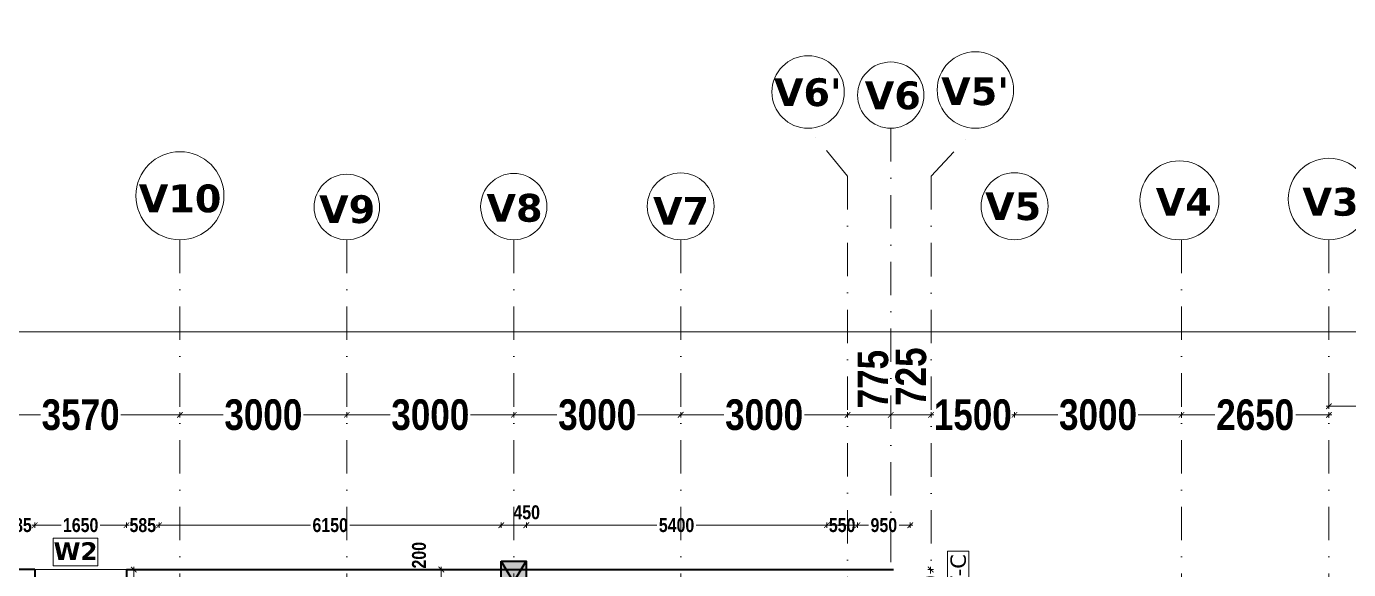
# Model space of a CAD drawing. Header units: millimetres. Extents: x -3092155 to 4513934, y -12317808 to 1850003.
# Drawn here: x -403093 to -379332, y -5663426 to -5653666 of the extents above; entities that cross this region are included whole.
import ezdxf

# ---------------------------------------------------------------- set-up
doc = ezdxf.new("R2010")
doc.units = ezdxf.units.MM
doc.header["$LTSCALE"] = 2
doc.header["$MEASUREMENT"] = 0
doc.header["$PDMODE"] = 34
doc.header["$PDSIZE"] = 500
doc.linetypes.add('DASHDOT', pattern=[1, 0.5, -0.25, 0, -0.25])
for name, color, linetype, lineweight in [('coloumn', 10, 'Continuous', 35), ('cornice', 12, 'Continuous', 25), ('D DIM', 250, 'Continuous', 9), ('DUCT', 37, 'Continuous', 35), ('GRID', 251, 'DASHDOT', 5), ('SILL', 74, 'Continuous', 9), ('ST TEXT', 251, 'DASHDOT', 5), ('W2', 162, 'Continuous', 5)]:
    doc.layers.add(name, color=color, linetype=linetype, lineweight=lineweight)
doc.layers.add('duct text', color=7, linetype='Continuous', lineweight=5, true_color=0x30182a)
doc.styles.add('COLOUMNN DIM', font='ARIALNB.TTF', dxfattribs={"height": 550})
doc.styles.add('INNER DIM', font='ARIALNB.TTF', dxfattribs={"height": 250})
doc.styles.add('style2', font='verdana.ttf')
doc.dimstyles.new('external final', dxfattribs={"dimscale": 0, "dimtxt": 250, "dimasz": 100, "dimexe": 50, "dimexo": 50, "dimgap": 50, "dimtad": 0, "dimdec": 0, "dimzin": 0, "dimdsep": 46, "dimtxsty": 'INNER DIM', "dimblk": 'ARCHTICK', "dimcen": 100, "dimdle": 50, "dimclrd": 256, "dimclre": 256, "dimclrt": 256, "dimadec": 0, "dimazin": 0, "dimtfac": 1, "dimtdec": 0, "dimtix": 1, "dimtmove": 1, "dimatfit": 3, "dimfxl": 50, "dimfxlon": 1, "dimtolj": 1, "dimtzin": 0, "dimlwd": -1, "dimlwe": -1, "dimarcsym": 1})
doc.dimstyles.new('INNER DIM', dxfattribs={"dimscale": 0, "dimtxt": 250, "dimasz": 100, "dimexe": 50, "dimexo": 50, "dimgap": 50, "dimtad": 0, "dimdec": 0, "dimzin": 0, "dimdsep": 46, "dimtxsty": 'INNER DIM', "dimblk": 'ARCHTICK', "dimcen": 100, "dimdle": 50, "dimclrd": 256, "dimclre": 256, "dimclrt": 256, "dimadec": 0, "dimazin": 0, "dimtfac": 1, "dimtdec": 0, "dimtix": 1, "dimtmove": 2, "dimatfit": 3, "dimfxl": 50, "dimfxlon": 1, "dimtolj": 1, "dimtzin": 0, "dimlwd": -1, "dimlwe": -1, "dimarcsym": 1})

# ---------------------------------------------------------------- blocks, each defined once
blk = doc.blocks.new('*D44')
at = {"layer": 'D DIM', "ltscale": 100, "transparency": 16777216}
for p, q in [((-403529, -5662679), (-403529, -5662579)), ((-403529, -5662629), (-403515, -5662629)), ((-402944, -5662629), (-402958, -5662629)), ((-402944, -5662679), (-402944, -5662579))]:
    blk.add_line(p, q, dxfattribs=at)
at = {"layer": 'Defpoints', "color": 0, "lineweight": 50, "ltscale": 100, "transparency": 16777216}
for p in [(-402944, -5662629), (-403529, -5663126), (-402944, -5663426)]:
    blk.add_point(p, dxfattribs=at)
at = {"layer": 'D DIM', "ltscale": 100, "transparency": 16777216, "insert": (-403236, -5662629), "char_height": 250, "attachment_point": 5, "style": 'INNER DIM'}
blk.add_mtext('\\A1;585', dxfattribs=at)
blk = doc.blocks.new('_ArchTick')
at = {"color": 0, "linetype": 'ByBlock', "const_width": 0.15}
blk.add_lwpolyline([(-0.5, -0.5), (0.5, 0.5)], dxfattribs=at)
blk = doc.blocks.new('*D45')
at = {"layer": 'D DIM', "ltscale": 100, "transparency": 16777216}
for p, q in [((-402994, -5662629), (-402469, -5662629)), ((-402944, -5662679), (-402944, -5662579)), ((-401244, -5662629), (-401769, -5662629)), ((-401294, -5662679), (-401294, -5662579))]:
    blk.add_line(p, q, dxfattribs=at)
at = {"layer": 'Defpoints', "color": 0, "lineweight": 50, "ltscale": 100, "transparency": 16777216}
for p in [(-401294, -5662629), (-402944, -5663426), (-401294, -5663426)]:
    blk.add_point(p, dxfattribs=at)
at = {"layer": 'D DIM', "ltscale": 100, "transparency": 16777216, "xscale": 100, "yscale": 100, "zscale": 100, "rotation": 180}
blk.add_blockref('_ArchTick', (-402944, -5662629), dxfattribs=at)
at = {"layer": 'D DIM', "ltscale": 100, "transparency": 16777216, "xscale": 100, "yscale": 100, "zscale": 100}
blk.add_blockref('_ArchTick', (-401294, -5662629), dxfattribs=at)
at = {"layer": 'D DIM', "ltscale": 100, "transparency": 16777216, "insert": (-402119, -5662629), "char_height": 250, "attachment_point": 5, "style": 'INNER DIM'}
blk.add_mtext('\\A1;1650', dxfattribs=at)
blk = doc.blocks.new('*D46')
at = {"layer": 'D DIM', "ltscale": 100, "transparency": 16777216}
for p, q in [((-401294, -5662679), (-401294, -5662579)), ((-401294, -5662629), (-401280, -5662629)), ((-400709, -5662629), (-400724, -5662629)), ((-400709, -5662679), (-400709, -5662579))]:
    blk.add_line(p, q, dxfattribs=at)
at = {"layer": 'Defpoints', "color": 0, "lineweight": 50, "ltscale": 100, "transparency": 16777216}
for p in [(-400709, -5662629), (-401294, -5663426), (-400709, -5663426)]:
    blk.add_point(p, dxfattribs=at)
at = {"layer": 'D DIM', "ltscale": 100, "transparency": 16777216, "insert": (-401002, -5662629), "char_height": 250, "attachment_point": 5, "style": 'INNER DIM'}
blk.add_mtext('\\A1;585', dxfattribs=at)
blk = doc.blocks.new('*D174')
at = {"layer": 'D DIM', "ltscale": 100, "transparency": 16777216}
for p, q in [((-400759, -5662629), (-397990, -5662629)), ((-400709, -5662679), (-400709, -5662579)), ((-394509, -5662629), (-397279, -5662629)), ((-394559, -5662679), (-394559, -5662579))]:
    blk.add_line(p, q, dxfattribs=at)
at = {"layer": 'Defpoints', "color": 0, "lineweight": 50, "ltscale": 100, "transparency": 16777216}
for p in [(-394559, -5662629), (-400709, -5663426), (-394559, -5663426)]:
    blk.add_point(p, dxfattribs=at)
at = {"layer": 'D DIM', "ltscale": 100, "transparency": 16777216, "xscale": 100, "yscale": 100, "zscale": 100, "rotation": 180}
blk.add_blockref('_ArchTick', (-400709, -5662629), dxfattribs=at)
at = {"layer": 'D DIM', "ltscale": 100, "transparency": 16777216, "xscale": 100, "yscale": 100, "zscale": 100}
blk.add_blockref('_ArchTick', (-394559, -5662629), dxfattribs=at)
at = {"layer": 'D DIM', "ltscale": 100, "transparency": 16777216, "insert": (-397634, -5662629), "char_height": 250, "attachment_point": 5, "style": 'INNER DIM'}
blk.add_mtext('\\A1;6150', dxfattribs=at)
blk = doc.blocks.new('*D175')
at = {"layer": 'D DIM', "ltscale": 100, "transparency": 16777216}
for p, q in [((-394609, -5662629), (-394059, -5662629)), ((-394559, -5662679), (-394559, -5662579)), ((-394109, -5662679), (-394109, -5662579))]:
    blk.add_line(p, q, dxfattribs=at)
at = {"layer": 'Defpoints', "color": 0, "lineweight": 50, "ltscale": 100, "transparency": 16777216}
for p in [(-394109, -5662629), (-394109, -5663276), (-394559, -5663426)]:
    blk.add_point(p, dxfattribs=at)
at = {"layer": 'D DIM', "ltscale": 100, "transparency": 16777216, "xscale": 100, "yscale": 100, "zscale": 100, "rotation": 180}
blk.add_blockref('_ArchTick', (-394559, -5662629), dxfattribs=at)
at = {"layer": 'D DIM', "ltscale": 100, "transparency": 16777216, "xscale": 100, "yscale": 100, "zscale": 100}
blk.add_blockref('_ArchTick', (-394109, -5662629), dxfattribs=at)
at = {"layer": 'D DIM', "ltscale": 100, "transparency": 16777216, "insert": (-394103, -5662399), "char_height": 250, "attachment_point": 5, "style": 'INNER DIM'}
blk.add_mtext('\\A1;450', dxfattribs=at)
blk = doc.blocks.new('*D176')
at = {"layer": 'D DIM', "ltscale": 100, "transparency": 16777216}
for p, q in [((-394159, -5662629), (-391764, -5662629)), ((-394109, -5662679), (-394109, -5662579)), ((-388659, -5662629), (-391054, -5662629)), ((-388709, -5662679), (-388709, -5662579))]:
    blk.add_line(p, q, dxfattribs=at)
at = {"layer": 'Defpoints', "color": 0, "lineweight": 50, "ltscale": 100, "transparency": 16777216}
for p in [(-388709, -5662629), (-394109, -5663276), (-388709, -5663426)]:
    blk.add_point(p, dxfattribs=at)
at = {"layer": 'D DIM', "ltscale": 100, "transparency": 16777216, "xscale": 100, "yscale": 100, "zscale": 100, "rotation": 180}
blk.add_blockref('_ArchTick', (-394109, -5662629), dxfattribs=at)
at = {"layer": 'D DIM', "ltscale": 100, "transparency": 16777216, "xscale": 100, "yscale": 100, "zscale": 100}
blk.add_blockref('_ArchTick', (-388709, -5662629), dxfattribs=at)
at = {"layer": 'D DIM', "ltscale": 100, "transparency": 16777216, "insert": (-391409, -5662629), "char_height": 250, "attachment_point": 5, "style": 'INNER DIM'}
blk.add_mtext('\\A1;5400', dxfattribs=at)
blk = doc.blocks.new('*D177')
at = {"layer": 'D DIM', "ltscale": 100, "transparency": 16777216}
for p, q in [((-388709, -5662679), (-388709, -5662579)), ((-388709, -5662629), (-388159, -5662629)), ((-388159, -5662679), (-388159, -5662579))]:
    blk.add_line(p, q, dxfattribs=at)
at = {"layer": 'Defpoints', "color": 0, "lineweight": 50, "ltscale": 100, "transparency": 16777216}
for p in [(-388159, -5662629), (-388709, -5663426), (-388159, -5663376)]:
    blk.add_point(p, dxfattribs=at)
at = {"layer": 'D DIM', "ltscale": 100, "transparency": 16777216, "insert": (-388434, -5662629), "char_height": 250, "attachment_point": 5, "style": 'INNER DIM'}
blk.add_mtext('\\A1;550', dxfattribs=at)
blk = doc.blocks.new('*D730')
at = {"layer": 'D DIM', "ltscale": 100, "transparency": 16777216}
for p, q in [((1049, 411), (-438739, 411)), ((-438689, 361), (-438689, 461)), ((999, 361), (999, 461))]:
    blk.add_line(p, q, dxfattribs=at)
at = {"layer": 'Defpoints', "color": 0, "lineweight": 50, "ltscale": 100, "transparency": 16777216}
for p in [(-438689, 411), (999, 0), (-438689, -5723126)]:
    blk.add_point(p, dxfattribs=at)
at = {"layer": 'D DIM', "ltscale": 100, "transparency": 16777216, "xscale": 100, "yscale": 100, "zscale": 100, "rotation": 180}
blk.add_blockref('_ArchTick', (-438689, 411), dxfattribs=at)
at = {"layer": 'D DIM', "ltscale": 100, "transparency": 16777216, "xscale": 100, "yscale": 100, "zscale": 100}
blk.add_blockref('_ArchTick', (999, 411), dxfattribs=at)
at = {"layer": 'D DIM', "ltscale": 100, "transparency": 16777216, "insert": (1326, 835), "char_height": 250, "attachment_point": 5, "style": 'INNER DIM'}
blk.add_mtext('\\A1;439688', dxfattribs=at)
blk = doc.blocks.new('*D322')
at = {"layer": 'D DIM', "ltscale": 100, "transparency": 16777216}
for p, q in [((-395587, -5663426), (-395687, -5663426)), ((-395637, -5663376), (-395637, -5663676)), ((-395587, -5663626), (-395687, -5663626))]:
    blk.add_line(p, q, dxfattribs=at)
at = {"layer": 'Defpoints', "color": 0, "lineweight": 50, "ltscale": 100, "transparency": 16777216}
for p in [(-395306, -5663426), (-395637, -5663626), (-395306, -5663626)]:
    blk.add_point(p, dxfattribs=at)
at = {"layer": 'D DIM', "ltscale": 100, "transparency": 16777216, "xscale": 100, "yscale": 100, "zscale": 100}
for p, rotation in [((-395637, -5663426), 90), ((-395637, -5663626), 270)]:
    blk.add_blockref('_ArchTick', p, dxfattribs=dict(at, rotation=rotation))
at = {"layer": 'D DIM', "ltscale": 100, "transparency": 16777216, "insert": (-396037, -5663169), "char_height": 250, "attachment_point": 5, "rotation": 90, "style": 'INNER DIM'}
blk.add_mtext('\\A1;200', dxfattribs=at)
blk = doc.blocks.new('*D341')
at = {"layer": 'D DIM', "ltscale": 100, "transparency": 16777216}
for p, q in [((-401114, -5663426), (-401214, -5663426)), ((-401164, -5663376), (-401164, -5663676)), ((-401164, -5663626), (-401214, -5663626))]:
    blk.add_line(p, q, dxfattribs=at)
at = {"layer": 'Defpoints', "color": 0, "lineweight": 50, "ltscale": 100, "transparency": 16777216}
for p in [(-400709, -5663426), (-401164, -5663626), (-401164, -5663626)]:
    blk.add_point(p, dxfattribs=at)
at = {"layer": 'D DIM', "ltscale": 100, "transparency": 16777216, "xscale": 100, "yscale": 100, "zscale": 100}
for p, rotation in [((-401164, -5663426), 90), ((-401164, -5663626), 270)]:
    blk.add_blockref('_ArchTick', p, dxfattribs=dict(at, rotation=rotation))
at = {"layer": 'D DIM', "ltscale": 100, "transparency": 16777216, "insert": (-401781, -5663915), "char_height": 250, "attachment_point": 5, "rotation": 90, "style": 'INNER DIM'}
blk.add_mtext('\\A1;200', dxfattribs=at)
blk = doc.blocks.new('*D385')
at = {"layer": 'D DIM', "ltscale": 100, "transparency": 16777216}
for p, q in [((-386893, -5663426), (-386793, -5663426)), ((-386843, -5663376), (-386843, -5663500)), ((-386843, -5664176), (-386843, -5664052)), ((-386893, -5664126), (-386793, -5664126))]:
    blk.add_line(p, q, dxfattribs=at)
at = {"layer": 'Defpoints', "color": 0, "lineweight": 50, "ltscale": 100, "transparency": 16777216}
for p in [(-387509, -5663426), (-387509, -5664126), (-386843, -5664126)]:
    blk.add_point(p, dxfattribs=at)
at = {"layer": 'D DIM', "ltscale": 100, "transparency": 16777216, "xscale": 100, "yscale": 100, "zscale": 100}
for p, rotation in [((-386843, -5663426), 90), ((-386843, -5664126), 270)]:
    blk.add_blockref('_ArchTick', p, dxfattribs=dict(at, rotation=rotation))
at = {"layer": 'D DIM', "ltscale": 100, "transparency": 16777216, "insert": (-386843, -5663776), "char_height": 250, "attachment_point": 5, "rotation": 90, "style": 'INNER DIM'}
blk.add_mtext('\\A1;700', dxfattribs=at)
blk = doc.blocks.new('*D913')
at = {"layer": 'D DIM', "ltscale": 100, "transparency": 16777216}
for p, q in [((-388209, -5662629), (-387962, -5662629)), ((-388159, -5662679), (-388159, -5662579)), ((-387160, -5662629), (-387407, -5662629)), ((-387210, -5662679), (-387210, -5662579))]:
    blk.add_line(p, q, dxfattribs=at)
at = {"layer": 'Defpoints', "color": 0, "lineweight": 50, "ltscale": 100, "transparency": 16777216}
for p in [(-387210, -5662629), (-388159, -5663376), (-387210, -5663726)]:
    blk.add_point(p, dxfattribs=at)
at = {"layer": 'D DIM', "ltscale": 100, "transparency": 16777216, "xscale": 100, "yscale": 100, "zscale": 100, "rotation": 180}
blk.add_blockref('_ArchTick', (-388159, -5662629), dxfattribs=at)
at = {"layer": 'D DIM', "ltscale": 100, "transparency": 16777216, "xscale": 100, "yscale": 100, "zscale": 100}
blk.add_blockref('_ArchTick', (-387210, -5662629), dxfattribs=at)
at = {"layer": 'D DIM', "ltscale": 100, "transparency": 16777216, "insert": (-387684, -5662629), "char_height": 250, "attachment_point": 5, "style": 'INNER DIM'}
blk.add_mtext('\\A1;950', dxfattribs=at)
blk = doc.blocks.new('*D967')
at = {"layer": 'D DIM', "ltscale": 100, "transparency": 16777216}
for p, q in [((-403955, -5660646), (-402843, -5660646)), ((-403905, -5660696), (-403905, -5660596)), ((-400285, -5660646), (-401396, -5660646)), ((-400335, -5660696), (-400335, -5660596))]:
    blk.add_line(p, q, dxfattribs=at)
at = {"layer": 'Defpoints', "color": 0, "lineweight": 50, "ltscale": 100, "transparency": 16777216}
for p in [(-400335, -5660646), (-403905, -5661385), (-400335, -5661476)]:
    blk.add_point(p, dxfattribs=at)
at = {"layer": 'D DIM', "ltscale": 100, "transparency": 16777216, "xscale": 100, "yscale": 100, "zscale": 100, "rotation": 180}
blk.add_blockref('_ArchTick', (-403905, -5660646), dxfattribs=at)
at = {"layer": 'D DIM', "ltscale": 100, "transparency": 16777216, "xscale": 100, "yscale": 100, "zscale": 100}
blk.add_blockref('_ArchTick', (-400335, -5660646), dxfattribs=at)
at = {"layer": 'D DIM', "ltscale": 100, "transparency": 16777216, "insert": (-402120, -5660646), "char_height": 550, "attachment_point": 5, "style": 'COLOUMNN DIM'}
blk.add_mtext('\\A1;3570', dxfattribs=at)
blk = doc.blocks.new('*D968')
at = {"layer": 'D DIM', "ltscale": 100, "transparency": 16777216}
for p, q in [((-400385, -5660646), (-399559, -5660646)), ((-400335, -5660696), (-400335, -5660596)), ((-397285, -5660646), (-398111, -5660646)), ((-397335, -5660696), (-397335, -5660596))]:
    blk.add_line(p, q, dxfattribs=at)
at = {"layer": 'Defpoints', "color": 0, "lineweight": 50, "ltscale": 100, "transparency": 16777216}
for p in [(-397335, -5660646), (-397335, -5661068), (-400335, -5661385)]:
    blk.add_point(p, dxfattribs=at)
at = {"layer": 'D DIM', "ltscale": 100, "transparency": 16777216, "xscale": 100, "yscale": 100, "zscale": 100, "rotation": 180}
blk.add_blockref('_ArchTick', (-400335, -5660646), dxfattribs=at)
at = {"layer": 'D DIM', "ltscale": 100, "transparency": 16777216, "xscale": 100, "yscale": 100, "zscale": 100}
blk.add_blockref('_ArchTick', (-397335, -5660646), dxfattribs=at)
at = {"layer": 'D DIM', "ltscale": 100, "transparency": 16777216, "insert": (-398835, -5660646), "char_height": 550, "attachment_point": 5, "style": 'COLOUMNN DIM'}
blk.add_mtext('\\A1;3000', dxfattribs=at)
blk = doc.blocks.new('*D969')
at = {"layer": 'D DIM', "ltscale": 100, "transparency": 16777216}
for p, q in [((-397385, -5660646), (-396559, -5660646)), ((-397335, -5660696), (-397335, -5660596)), ((-394285, -5660646), (-395112, -5660646)), ((-394335, -5660696), (-394335, -5660596))]:
    blk.add_line(p, q, dxfattribs=at)
at = {"layer": 'Defpoints', "color": 0, "lineweight": 50, "ltscale": 100, "transparency": 16777216}
for p in [(-394335, -5660646), (-397335, -5661591), (-394335, -5661656)]:
    blk.add_point(p, dxfattribs=at)
at = {"layer": 'D DIM', "ltscale": 100, "transparency": 16777216, "xscale": 100, "yscale": 100, "zscale": 100, "rotation": 180}
blk.add_blockref('_ArchTick', (-397335, -5660646), dxfattribs=at)
at = {"layer": 'D DIM', "ltscale": 100, "transparency": 16777216, "xscale": 100, "yscale": 100, "zscale": 100}
blk.add_blockref('_ArchTick', (-394335, -5660646), dxfattribs=at)
at = {"layer": 'D DIM', "ltscale": 100, "transparency": 16777216, "insert": (-395835, -5660646), "char_height": 550, "attachment_point": 5, "style": 'COLOUMNN DIM'}
blk.add_mtext('\\A1;3000', dxfattribs=at)
blk = doc.blocks.new('*D970')
at = {"layer": 'D DIM', "ltscale": 100, "transparency": 16777216}
for p, q in [((-394385, -5660646), (-393559, -5660646)), ((-394335, -5660696), (-394335, -5660596)), ((-391285, -5660646), (-392111, -5660646)), ((-391335, -5660696), (-391335, -5660596))]:
    blk.add_line(p, q, dxfattribs=at)
at = {"layer": 'Defpoints', "color": 0, "lineweight": 50, "ltscale": 100, "transparency": 16777216}
for p in [(-391335, -5660646), (-394335, -5661656), (-391335, -5661555)]:
    blk.add_point(p, dxfattribs=at)
at = {"layer": 'D DIM', "ltscale": 100, "transparency": 16777216, "xscale": 100, "yscale": 100, "zscale": 100, "rotation": 180}
blk.add_blockref('_ArchTick', (-394335, -5660646), dxfattribs=at)
at = {"layer": 'D DIM', "ltscale": 100, "transparency": 16777216, "xscale": 100, "yscale": 100, "zscale": 100}
blk.add_blockref('_ArchTick', (-391335, -5660646), dxfattribs=at)
at = {"layer": 'D DIM', "ltscale": 100, "transparency": 16777216, "insert": (-392835, -5660646), "char_height": 550, "attachment_point": 5, "style": 'COLOUMNN DIM'}
blk.add_mtext('\\A1;3000', dxfattribs=at)
blk = doc.blocks.new('*D971')
at = {"layer": 'D DIM', "ltscale": 100, "transparency": 16777216}
for p, q in [((-391385, -5660646), (-390559, -5660646)), ((-391335, -5660696), (-391335, -5660596)), ((-388285, -5660646), (-389111, -5660646)), ((-388335, -5660696), (-388335, -5660596))]:
    blk.add_line(p, q, dxfattribs=at)
at = {"layer": 'Defpoints', "color": 0, "lineweight": 50, "ltscale": 100, "transparency": 16777216}
for p in [(-388335, -5660646), (-391335, -5661765), (-388335, -5663426)]:
    blk.add_point(p, dxfattribs=at)
at = {"layer": 'D DIM', "ltscale": 100, "transparency": 16777216, "xscale": 100, "yscale": 100, "zscale": 100, "rotation": 180}
blk.add_blockref('_ArchTick', (-391335, -5660646), dxfattribs=at)
at = {"layer": 'D DIM', "ltscale": 100, "transparency": 16777216, "xscale": 100, "yscale": 100, "zscale": 100}
blk.add_blockref('_ArchTick', (-388335, -5660646), dxfattribs=at)
at = {"layer": 'D DIM', "ltscale": 100, "transparency": 16777216, "insert": (-389835, -5660646), "char_height": 550, "attachment_point": 5, "style": 'COLOUMNN DIM'}
blk.add_mtext('\\A1;3000', dxfattribs=at)
blk = doc.blocks.new('*D972')
at = {"layer": 'D DIM', "ltscale": 100, "transparency": 16777216}
for p, q in [((-388385, -5660646), (-387510, -5660646)), ((-388335, -5660696), (-388335, -5660596)), ((-387560, -5660696), (-387560, -5660596))]:
    blk.add_line(p, q, dxfattribs=at)
at = {"layer": 'Defpoints', "color": 0, "lineweight": 50, "ltscale": 100, "transparency": 16777216}
for p in [(-387560, -5660646), (-388335, -5663426), (-387560, -5663426)]:
    blk.add_point(p, dxfattribs=at)
at = {"layer": 'D DIM', "ltscale": 100, "transparency": 16777216, "xscale": 100, "yscale": 100, "zscale": 100, "rotation": 180}
blk.add_blockref('_ArchTick', (-388335, -5660646), dxfattribs=at)
at = {"layer": 'D DIM', "ltscale": 100, "transparency": 16777216, "xscale": 100, "yscale": 100, "zscale": 100}
blk.add_blockref('_ArchTick', (-387560, -5660646), dxfattribs=at)
at = {"layer": 'D DIM', "ltscale": 100, "transparency": 16777216, "insert": (-387878, -5660004), "char_height": 550, "attachment_point": 5, "rotation": 90, "style": 'COLOUMNN DIM'}
blk.add_mtext('\\A1;775', dxfattribs=at)
blk = doc.blocks.new('*D973')
at = {"layer": 'D DIM', "ltscale": 100, "transparency": 16777216}
for p, q in [((-387610, -5660646), (-386785, -5660646)), ((-387560, -5660696), (-387560, -5660596)), ((-386835, -5660696), (-386835, -5660596))]:
    blk.add_line(p, q, dxfattribs=at)
at = {"layer": 'Defpoints', "color": 0, "lineweight": 50, "ltscale": 100, "transparency": 16777216}
for p in [(-386835, -5660646), (-387560, -5661986), (-386835, -5662099)]:
    blk.add_point(p, dxfattribs=at)
at = {"layer": 'D DIM', "ltscale": 100, "transparency": 16777216, "xscale": 100, "yscale": 100, "zscale": 100, "rotation": 180}
blk.add_blockref('_ArchTick', (-387560, -5660646), dxfattribs=at)
at = {"layer": 'D DIM', "ltscale": 100, "transparency": 16777216, "xscale": 100, "yscale": 100, "zscale": 100}
blk.add_blockref('_ArchTick', (-386835, -5660646), dxfattribs=at)
at = {"layer": 'D DIM', "ltscale": 100, "transparency": 16777216, "insert": (-387195, -5659960), "char_height": 550, "attachment_point": 5, "rotation": 90, "style": 'COLOUMNN DIM'}
blk.add_mtext('\\A1;725', dxfattribs=at)
blk = doc.blocks.new('*D974')
at = {"layer": 'D DIM', "ltscale": 100, "transparency": 16777216}
for p, q in [((-386835, -5660696), (-386835, -5660596)), ((-386835, -5660646), (-386795, -5660646)), ((-385335, -5660646), (-385374, -5660646)), ((-385335, -5660696), (-385335, -5660596))]:
    blk.add_line(p, q, dxfattribs=at)
at = {"layer": 'Defpoints', "color": 0, "lineweight": 50, "ltscale": 100, "transparency": 16777216}
for p in [(-385335, -5660646), (-385335, -5661826), (-386835, -5662323)]:
    blk.add_point(p, dxfattribs=at)
at = {"layer": 'D DIM', "ltscale": 100, "transparency": 16777216, "insert": (-386085, -5660646), "char_height": 550, "attachment_point": 5, "style": 'COLOUMNN DIM'}
blk.add_mtext('\\A1;1500', dxfattribs=at)
blk = doc.blocks.new('*D975')
at = {"layer": 'D DIM', "ltscale": 100, "transparency": 16777216}
for p, q in [((-385385, -5660646), (-384558, -5660646)), ((-385335, -5660696), (-385335, -5660596)), ((-382285, -5660646), (-383111, -5660646)), ((-382335, -5660696), (-382335, -5660596))]:
    blk.add_line(p, q, dxfattribs=at)
at = {"layer": 'Defpoints', "color": 0, "lineweight": 50, "ltscale": 100, "transparency": 16777216}
for p in [(-382335, -5660646), (-385335, -5661826), (-382335, -5661730)]:
    blk.add_point(p, dxfattribs=at)
at = {"layer": 'D DIM', "ltscale": 100, "transparency": 16777216, "xscale": 100, "yscale": 100, "zscale": 100, "rotation": 180}
blk.add_blockref('_ArchTick', (-385335, -5660646), dxfattribs=at)
at = {"layer": 'D DIM', "ltscale": 100, "transparency": 16777216, "xscale": 100, "yscale": 100, "zscale": 100}
blk.add_blockref('_ArchTick', (-382335, -5660646), dxfattribs=at)
at = {"layer": 'D DIM', "ltscale": 100, "transparency": 16777216, "insert": (-383835, -5660646), "char_height": 550, "attachment_point": 5, "style": 'COLOUMNN DIM'}
blk.add_mtext('\\A1;3000', dxfattribs=at)
blk = doc.blocks.new('*D976')
at = {"layer": 'D DIM', "ltscale": 100, "transparency": 16777216}
for p, q in [((-382385, -5660647), (-381737, -5660647)), ((-382335, -5660697), (-382335, -5660597)), ((-379635, -5660647), (-380282, -5660647)), ((-379685, -5660697), (-379685, -5660597))]:
    blk.add_line(p, q, dxfattribs=at)
at = {"layer": 'Defpoints', "color": 0, "lineweight": 50, "ltscale": 100, "transparency": 16777216}
for p in [(-379685, -5660647), (-379685, -5661359), (-382335, -5661730)]:
    blk.add_point(p, dxfattribs=at)
at = {"layer": 'D DIM', "ltscale": 100, "transparency": 16777216, "xscale": 100, "yscale": 100, "zscale": 100, "rotation": 180}
blk.add_blockref('_ArchTick', (-382335, -5660647), dxfattribs=at)
at = {"layer": 'D DIM', "ltscale": 100, "transparency": 16777216, "xscale": 100, "yscale": 100, "zscale": 100}
blk.add_blockref('_ArchTick', (-379685, -5660647), dxfattribs=at)
at = {"layer": 'D DIM', "ltscale": 100, "transparency": 16777216, "insert": (-381010, -5660647), "char_height": 550, "attachment_point": 5, "style": 'COLOUMNN DIM'}
blk.add_mtext('\\A1;2650', dxfattribs=at)
blk = doc.blocks.new('*D1004')
at = {"layer": 'D DIM', "ltscale": 100, "transparency": 16777216}
for p, q in [((-379735, -5660490), (-378733, -5660490)), ((-379685, -5660540), (-379685, -5660440)), ((-376285, -5660490), (-377286, -5660490)), ((-376335, -5660540), (-376335, -5660440))]:
    blk.add_line(p, q, dxfattribs=at)
at = {"layer": 'Defpoints', "color": 0, "lineweight": 50, "ltscale": 100, "transparency": 16777216}
for p in [(-376335, -5660490), (-379685, -5662843), (-376335, -5663665)]:
    blk.add_point(p, dxfattribs=at)
at = {"layer": 'D DIM', "ltscale": 100, "transparency": 16777216, "xscale": 100, "yscale": 100, "zscale": 100, "rotation": 180}
blk.add_blockref('_ArchTick', (-379685, -5660490), dxfattribs=at)
at = {"layer": 'D DIM', "ltscale": 100, "transparency": 16777216, "xscale": 100, "yscale": 100, "zscale": 100}
blk.add_blockref('_ArchTick', (-376335, -5660490), dxfattribs=at)
at = {"layer": 'D DIM', "ltscale": 100, "transparency": 16777216, "insert": (-378010, -5660490), "char_height": 550, "attachment_point": 5, "style": 'COLOUMNN DIM'}
blk.add_mtext('\\A1;3350', dxfattribs=at)
blk = doc.blocks.new('*D947')
at = {"layer": 'D DIM', "ltscale": 100, "transparency": 16777216}
for p, q in [((-456565, -5659157), (-415647, -5659157)), ((-456515, -5659207), (-456515, -5659107)), ((-372935, -5659157), (-413852, -5659157)), ((-372985, -5659207), (-372985, -5659107))]:
    blk.add_line(p, q, dxfattribs=at)
at = {"layer": 'Defpoints', "color": 0, "lineweight": 50, "ltscale": 100, "transparency": 16777216}
for p in [(-372985, -5659157), (-372985, -5661523), (-456515, -5662049)]:
    blk.add_point(p, dxfattribs=at)
at = {"layer": 'D DIM', "ltscale": 100, "transparency": 16777216, "xscale": 100, "yscale": 100, "zscale": 100, "rotation": 180}
blk.add_blockref('_ArchTick', (-456515, -5659157), dxfattribs=at)
at = {"layer": 'D DIM', "ltscale": 100, "transparency": 16777216, "xscale": 100, "yscale": 100, "zscale": 100}
blk.add_blockref('_ArchTick', (-372985, -5659157), dxfattribs=at)
at = {"layer": 'D DIM', "ltscale": 100, "transparency": 16777216, "insert": (-414750, -5659157), "char_height": 550, "attachment_point": 5, "style": 'COLOUMNN DIM'}
blk.add_mtext('\\A1;83530', dxfattribs=at)
blk = doc.blocks.new('F.F')
at = {"layer": 'coloumn', "ltscale": 100}
blk.add_hatch(color=256, dxfattribs=at).paths.add_polyline_path([(-167180, -5817356), (-166730, -5817356), (-166730, -5816606), (-167180, -5816606)])
for p, q in [((-167180, -5817356), (-167180, -5816606)), ((-167180, -5816606), (-166730, -5816606)), ((-166730, -5816606), (-166730, -5817356))]:
    blk.add_line(p, q, dxfattribs=at)
blk.add_lwpolyline([(-167180, -5817356), (-166730, -5816606), (-166730, -5817356), (-167180, -5816606)], dxfattribs=at)
blk = doc.blocks.new('6yuj6kit')
at = {"layer": 'duct text', "ltscale": 0.1}
blk.add_lwpolyline([(-97870, -5593254), (-97870, -5591682), (-97484, -5591682), (-97484, -5593254)], close=True, dxfattribs=at)
at = {"layer": 'duct text', "ltscale": 0.1, "insert": (-97673, -5592469), "char_height": 276.64, "width": 1547.24, "attachment_point": 5, "rotation": 90, "style": 'style2'}
blk.add_mtext('\\pxt11;DUCT-C', dxfattribs=at)

msp = doc.modelspace()

# ---------------------------------------------------------------- linework, layer by layer
at = {"layer": 'DUCT', "ltscale": 100}
for p, q in [((-402944.9, -5663426.2), (-403529.7, -5663426.2)), ((-402944.9, -5663426.2), (-402944.9, -5663626.2)), ((-401294.9, -5663426.2), (-387509.7, -5663426.2)), ((-401294.9, -5663426.2), (-401294.9, -5663626.2))]:
    msp.add_line(p, q, dxfattribs=at)
at = {"layer": 'GRID', "color": 5, "ltscale": 600}
for p, q in [((-388334.7, -5656355.8), (-389045.6, -5655495.3)), ((-387560.1, -5655495.3), (-387560.1, -5744297.3)), ((-386835.1, -5656356.7), (-386038.2, -5655495.3)), ((-388334.7, -5656355.8), (-388334.7, -5743439.1)), ((-386835.1, -5656356.7), (-386835.1, -5743438.2)), ((-400334.7, -5657499.4), (-400334.7, -5742293.2)), ((-397335.1, -5657499.4), (-397335.1, -5742293.2)), ((-394334.7, -5657499.4), (-394334.7, -5742293.2)), ((-391334.7, -5657499.4), (-391334.7, -5742293.2)), ((-382334.7, -5657499.4), (-382334.7, -5742293.2)), ((-379684.7, -5657499.4), (-379684.7, -5742293.2))]:
    msp.add_line(p, q, dxfattribs=at)
at = {"layer": 'SILL', "ltscale": 100}
msp.add_line((-402944.9, -5663426.2), (-401294.9, -5663426.2), dxfattribs=at)
at = {"layer": 'ST TEXT', "linetype": 'ByBlock', "ltscale": 1200}
for centre, radius in [((-389045.6, -5654843.9), 651.4), ((-387559.7, -5654900), 595.3), ((-386038.2, -5654807.9), 687.4), ((-400334.7, -5656708.1), 791.2), ((-382371.3, -5656790.6), 709.7), ((-379684.7, -5656767.7), 731.7), ((-397334.7, -5656911.1), 588.2), ((-394334.3, -5656903.8), 595.5), ((-391334.7, -5656898.2), 601.1), ((-385334.7, -5656896.7), 602.6)]:
    msp.add_circle(centre, radius, dxfattribs=at)
at = {"layer": 'W2', "lineweight": 15, "ltscale": 0.1}
for p, q in [((-402613.2, -5662865), (-401811.5, -5662865)), ((-402613.2, -5663359.1), (-402613.2, -5662865)), ((-401811.5, -5662865), (-401811.5, -5663359.1)), ((-401811.5, -5663359.1), (-402613.2, -5663359.1))]:
    msp.add_line(p, q, dxfattribs=at)

# ---------------------------------------------------------------- block references
at = {"layer": 'coloumn'}
msp.add_blockref('F.F', (-227379.8, 153330), dxfattribs=at)
at = {"layer": 'cornice', "color": 3, "lineweight": 50}
msp.add_blockref('6yuj6kit', (-288672.7, -71412.7), dxfattribs=at)

# ---------------------------------------------------------------- texts
at = {"layer": 'ST TEXT', "ltscale": 0.1, "char_height": 450, "attachment_point": 5, "style": 'style2'}
for s, insert in [("{\\fVerdana|b1|i0|c0|p34;\\H1.1111x;V5'}", (-386044.9, -5654834.1)), ("{\\fVerdana|b1|i0|c0|p34;\\H1.1111x;V6'}", (-389050.7, -5654852)), ('{\\fVerdana|b1|i0|c0|p34;\\H1.1111x;V6}', (-387522.8, -5654908.1)), ('{\\fVerdana|b1|i0|c0|p34;\\H1.1111x;V10}', (-400331.5, -5656760.6)), ('{\\fVerdana|b1|i0|c0|p34;\\H1.1111x;V9}', (-397328.9, -5656953.9)), ('{\\fVerdana|b1|i0|c0|p34;\\H1.1111x;V8}', (-394321.2, -5656930)), ('{\\fVerdana|b1|i0|c0|p34;\\H1.1111x;V5}', (-385360, -5656900.1)), ('{\\fVerdana|b1|i0|c0|p34;\\H1.1111x;V4}', (-382293.5, -5656816.8)), ('{\\fVerdana|b1|i0|c0|p34;\\H1.1111x;V3}', (-379657, -5656820.8)), ('{\\fVerdana|b1|i0|c0|p34;\\H1.1111x;V7}', (-391328.3, -5656978.9))]:
    msp.add_mtext(s, dxfattribs=dict(at, insert=insert))
at = {"layer": 'W2', "ltscale": 100, "insert": (-402605.3, -5662935.6), "char_height": 320, "width": 715.003, "attachment_point": 1, "style": 'style2'}
msp.add_mtext('{\\fVerdana|b1|i0|c0|p34;W2}', dxfattribs=at)

# ---------------------------------------------------------------- dimensions: what is measured, and where the dimension line sits
at = {"layer": 'D DIM', "ltscale": 100}
for base, p1, p2, picture, middle in [((-438689.1, 410.6), (998.8, 0), (-438689.1, -5723126.2), '*D730', (1326.5, 835.2)), ((-394109.3, -5662628.7), (-394559.3, -5663426.2), (-394109.3, -5663276.2), '*D175', (-394102.5, -5662399.4))]:
    dim = msp.add_linear_dim(base=base, p1=p1, p2=p2, dimstyle='INNER DIM', override={"dimscale": 1}, dxfattribs=at)
    dim.commit()
    dim.dimension.update_dxf_attribs({"geometry": picture, "text_midpoint": middle, "dimtype": 160})
for base, p1, p2, dimstyle, override, picture, middle in [((-372984.7, -5659156.7), (-456514.7, -5662048.6), (-372984.7, -5661522.7), 'external final', {"dimscale": 1, "dimtxsty": 'COLOUMNN DIM'}, '*D947', (-414749.7, -5659156.7)), ((-376334.7, -5660490.5), (-379684.7, -5662842.6), (-376334.7, -5663665.4), 'external final', {"dimscale": 1, "dimtxsty": 'COLOUMNN DIM'}, '*D1004', (-378009.7, -5660490.5)), ((-400334.7, -5660645.9), (-403904.7, -5661385.2), (-400334.7, -5661475.7), 'external final', {"dimscale": 1, "dimtxsty": 'COLOUMNN DIM'}, '*D967', (-402119.7, -5660645.9)), ((-397335.1, -5660645.9), (-400334.7, -5661384.7), (-397335.1, -5661068.3), 'external final', {"dimscale": 1, "dimtxsty": 'COLOUMNN DIM'}, '*D968', (-398834.9, -5660645.9)), ((-394335.1, -5660645.9), (-397335.1, -5661590.7), (-394335.1, -5661656.2), 'external final', {"dimscale": 1, "dimtxsty": 'COLOUMNN DIM'}, '*D969', (-395835.1, -5660645.9)), ((-391334.7, -5660645.9), (-394335.1, -5661656.2), (-391334.7, -5661555.2), 'external final', {"dimscale": 1, "dimtxsty": 'COLOUMNN DIM'}, '*D970', (-392834.9, -5660645.9)), ((-388335.1, -5660645.9), (-391334.7, -5661764.7), (-388335.1, -5663426.2), 'external final', {"dimscale": 1, "dimtxsty": 'COLOUMNN DIM'}, '*D971', (-389834.9, -5660645.9)), ((-385334.7, -5660645.9), (-386835.1, -5662323.2), (-385334.7, -5661825.7), 'external final', {"dimscale": 1, "dimtxsty": 'COLOUMNN DIM'}, '*D974', (-386084.9, -5660645.9)), ((-382334.7, -5660645.9), (-385334.7, -5661825.7), (-382334.7, -5661730.2), 'external final', {"dimscale": 1, "dimtxsty": 'COLOUMNN DIM'}, '*D975', (-383834.7, -5660645.9)), ((-379684.7, -5660647.1), (-382334.7, -5661730.2), (-379684.7, -5661358.7), 'external final', {"dimscale": 1, "dimtxsty": 'COLOUMNN DIM'}, '*D976', (-381009.7, -5660647.1)), ((-402944.1, -5662628.7), (-403528.9, -5663126.2), (-402944.1, -5663426.2), 'INNER DIM', {"dimscale": 1}, '*D44', (-403236.5, -5662628.7)), ((-401294.1, -5662628.7), (-402944.1, -5663426.2), (-401294.1, -5663426.2), 'INNER DIM', {"dimscale": 1}, '*D45', (-402119.1, -5662628.7)), ((-400709.3, -5662628.7), (-401294.1, -5663426.2), (-400709.3, -5663426.2), 'INNER DIM', {"dimscale": 1}, '*D46', (-401001.7, -5662628.7)), ((-394559.3, -5662628.7), (-400709.3, -5663426.2), (-394559.3, -5663426.2), 'INNER DIM', {"dimscale": 1}, '*D174', (-397634.3, -5662628.7)), ((-388709.3, -5662628.7), (-394109.3, -5663276.2), (-388709.3, -5663426.2), 'INNER DIM', {"dimscale": 1}, '*D176', (-391409.3, -5662628.7)), ((-388159.3, -5662628.7), (-388709.3, -5663426.2), (-388159.3, -5663376.2), 'INNER DIM', {"dimscale": 1}, '*D177', (-388434.3, -5662628.7)), ((-387209.7, -5662628.7), (-388159.3, -5663376.2), (-387209.7, -5663726.2), 'INNER DIM', {"dimscale": 1}, '*D913', (-387684.5, -5662628.7))]:
    dim = msp.add_linear_dim(base=base, p1=p1, p2=p2, dimstyle=dimstyle, override=override, dxfattribs=at)
    dim.commit()
    dim.dimension.update_dxf_attribs({"geometry": picture, "text_midpoint": middle})
for base, p1, p2, picture, middle in [((-387560.1, -5660645.9), (-388335.1, -5663426.2), (-387560.1, -5663426.2), '*D972', (-387877.6, -5660003.7)), ((-386835.1, -5660645.9), (-387560.1, -5661986.1), (-386835.1, -5662098.6), '*D973', (-387195.1, -5659960.2))]:
    dim = msp.add_linear_dim(base=base, p1=p1, p2=p2, dimstyle='external final', override={"dimscale": 1, "dimtxsty": 'COLOUMNN DIM', "dimtmove": 2}, dxfattribs=at)
    dim.commit()
    dim.dimension.update_dxf_attribs({"geometry": picture, "text_midpoint": middle, "dimtype": 160, "text_rotation": 90})
for base, p1, p2, picture, middle in [((-395636.9, -5663626.2), (-395306.3, -5663426.2), (-395306.3, -5663626.2), '*D322', (-396037.4, -5663168.8)), ((-401164, -5663626.2), (-400709.3, -5663426.2), (-401164, -5663626.2), '*D341', (-401780.6, -5663915.4))]:
    dim = msp.add_linear_dim(base=base, p1=p1, p2=p2, angle=90, dimstyle='INNER DIM', override={"dimscale": 1}, dxfattribs=at)
    dim.commit()
    dim.dimension.update_dxf_attribs({"geometry": picture, "text_midpoint": middle, "dimtype": 160})
dim = msp.add_linear_dim(base=(-386843.4, -5664126.2), p1=(-387509.3, -5663426.2), p2=(-387509.3, -5664126.2), angle=90, dimstyle='INNER DIM', override={"dimscale": 1}, dxfattribs=at)
dim.commit()
dim.dimension.update_dxf_attribs({"geometry": '*D385', "text_midpoint": (-386843.4, -5663776.2)})

doc.saveas('drawing.dxf')
